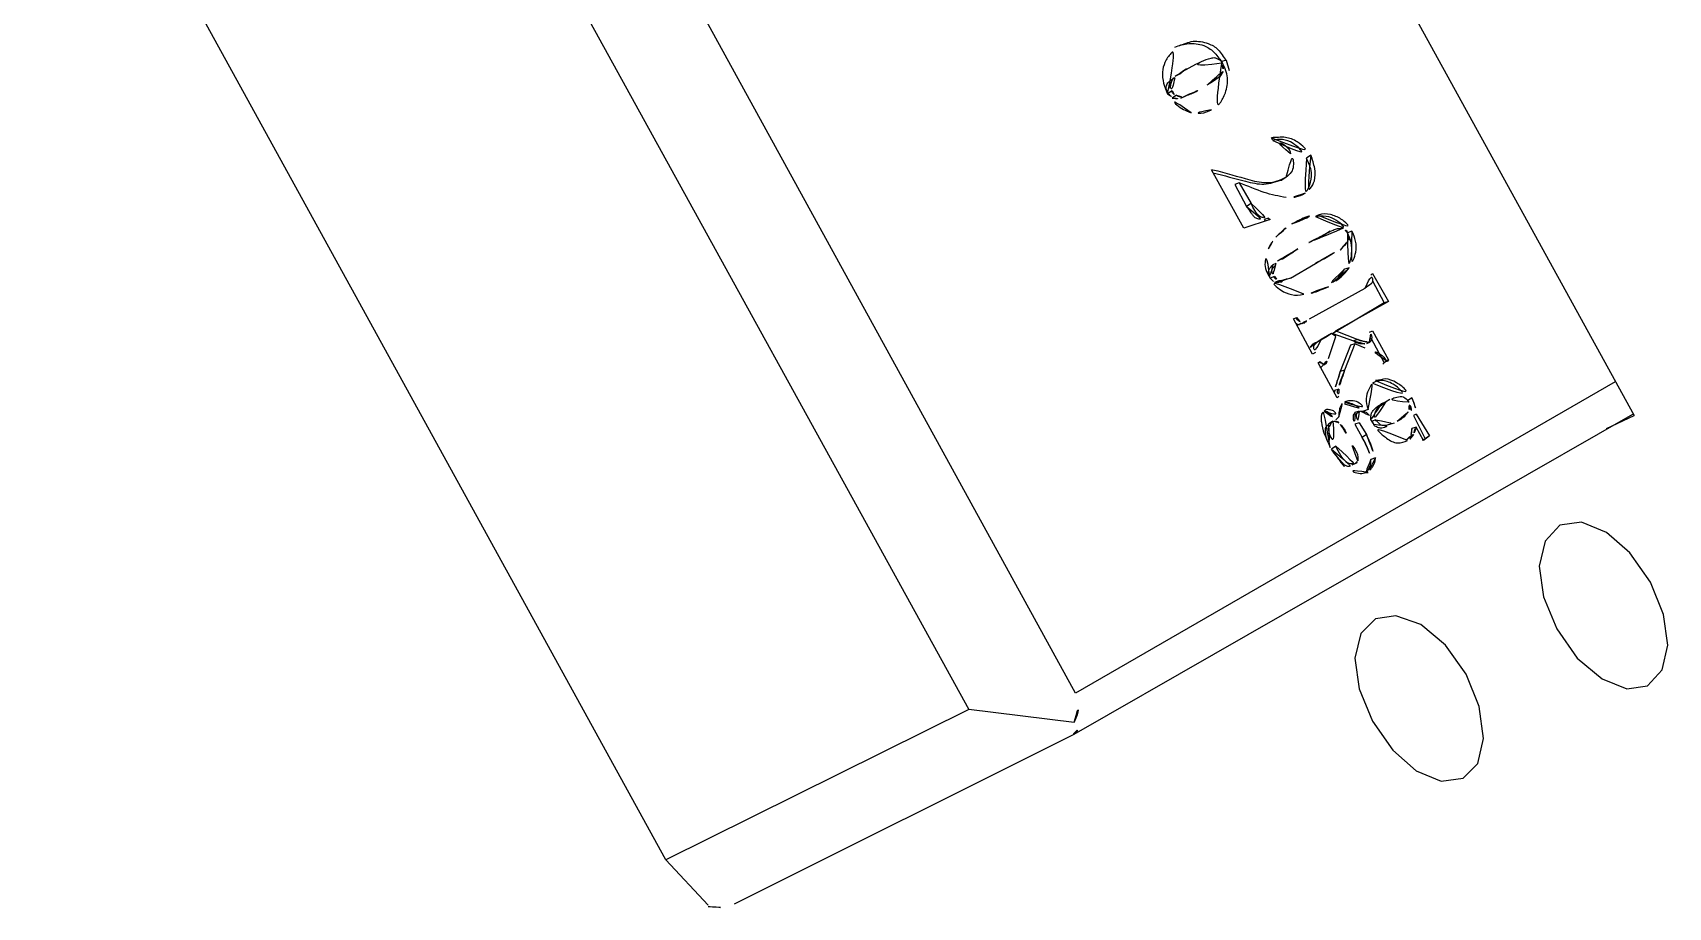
# Model space of a CAD drawing. Header units: millimetres. Extents: x -3.16865624 to -3.16864864, y -11.87708813 to -11.87708127.
# Drawn here: x -3.1686492512 to -3.1686491394, y -11.8770872765 to -11.8770872167 of the extents above; entities that cross this region are included whole.
import ezdxf

# ---------------------------------------------------------------- set-up
doc = ezdxf.new("R2010")
doc.units = ezdxf.units.MM

msp = doc.modelspace()

# ---------------------------------------------------------------- linework, layer by layer
at = {"color": 7, "linetype": 'Continuous', "lineweight": 25}
for p, q in [((-3.1686491899, -11.8770871553), (-3.1686491417, -11.8770872429)), ((-3.1686491799, -11.8770872619), (-3.1686492256, -11.8770871786)), ((-3.1686492306, -11.8770871842), (-3.1686491872, -11.877087263)), ((-3.1686492079, -11.8770872733), (-3.1686492512, -11.8770871945)), ((-3.1686491717, -11.8770872189), (-3.1686491726, -11.8770872194)), ((-3.1686491723, -11.8770872192), (-3.1686491726, -11.8770872194)), ((-3.1686491715, -11.8770872188), (-3.1686491717, -11.8770872189)), ((-3.1686491696, -11.8770872186), (-3.1686491699, -11.8770872187)), ((-3.1686491696, -11.8770872186), (-3.1686491694, -11.8770872193)), ((-3.1686491731, -11.8770872198), (-3.1686491733, -11.8770872199)), ((-3.1686491733, -11.8770872207), (-3.1686491736, -11.8770872209)), ((-3.168649173, -11.877087221), (-3.1686491733, -11.8770872212)), ((-3.1686491727, -11.8770872212), (-3.1686491721, -11.8770872209)), ((-3.1686491725, -11.8770872211), (-3.1686491727, -11.8770872212)), ((-3.1686491721, -11.8770872209), (-3.1686491718, -11.8770872208)), ((-3.1686491664, -11.8770872241), (-3.1686491665, -11.8770872239)), ((-3.1686491638, -11.8770872251), (-3.1686491641, -11.8770872253)), ((-3.1686491706, -11.8770872261), (-3.1686491705, -11.8770872261)), ((-3.1686491684, -11.8770872301), (-3.1686491706, -11.8770872261)), ((-3.1686491687, -11.877087227), (-3.168649169, -11.8770872271)), ((-3.168649169, -11.8770872271), (-3.1686491682, -11.8770872286)), ((-3.1686491687, -11.877087227), (-3.1686491679, -11.8770872284)), ((-3.1686491655, -11.8770872266), (-3.1686491658, -11.8770872268)), ((-3.1686491679, -11.8770872284), (-3.1686491682, -11.8770872286)), ((-3.1686491667, -11.8770872294), (-3.168649167, -11.8770872295)), ((-3.1686491667, -11.8770872294), (-3.1686491666, -11.8770872295)), ((-3.1686491633, -11.8770872292), (-3.1686491635, -11.8770872293)), ((-3.1686491666, -11.8770872295), (-3.1686491684, -11.8770872301)), ((-3.168649167, -11.8770872295), (-3.1686491669, -11.8770872296)), ((-3.1686491625, -11.8770872303), (-3.1686491628, -11.8770872305)), ((-3.168649161, -11.8770872303), (-3.1686491613, -11.8770872304)), ((-3.1686491647, -11.8770872315), (-3.168649165, -11.8770872317)), ((-3.1686491662, -11.8770872325), (-3.1686491664, -11.8770872326)), ((-3.1686491652, -11.8770872335), (-3.1686491635, -11.8770872325)), ((-3.1686491663, -11.8770872334), (-3.1686491666, -11.8770872335)), ((-3.168649166, -11.8770872337), (-3.1686491663, -11.8770872338)), ((-3.1686491652, -11.8770872335), (-3.1686491655, -11.8770872336)), ((-3.1686491612, -11.8770872328), (-3.1686491615, -11.8770872329)), ((-3.1686491597, -11.8770872333), (-3.1686491596, -11.8770872332)), ((-3.1686491596, -11.8770872332), (-3.1686491585, -11.8770872351)), ((-3.1686491596, -11.8770872337), (-3.1686491588, -11.8770872352)), ((-3.1686491639, -11.8770872363), (-3.1686491601, -11.8770872342)), ((-3.1686491626, -11.8770872341), (-3.1686491629, -11.8770872342)), ((-3.1686491588, -11.8770872352), (-3.1686491623, -11.8770872373)), ((-3.1686491585, -11.8770872351), (-3.1686491621, -11.8770872371)), ((-3.1686491585, -11.8770872351), (-3.1686491588, -11.8770872352)), ((-3.168649165, -11.8770872363), (-3.1686491648, -11.8770872362)), ((-3.1686491637, -11.8770872387), (-3.168649165, -11.8770872363)), ((-3.1686491648, -11.8770872366), (-3.1686491647, -11.8770872367)), ((-3.1686491644, -11.8770872366), (-3.1686491647, -11.8770872367)), ((-3.1686491643, -11.8770872366), (-3.1686491641, -11.8770872364)), ((-3.1686491621, -11.8770872371), (-3.1686491623, -11.8770872373)), ((-3.1686491621, -11.8770872371), (-3.1686491606, -11.8770872377)), ((-3.1686491598, -11.8770872372), (-3.1686491596, -11.8770872371)), ((-3.1686491596, -11.8770872371), (-3.1686491585, -11.8770872391)), ((-3.1686491627, -11.8770872375), (-3.1686491634, -11.8770872379)), ((-3.1686491631, -11.8770872377), (-3.1686491634, -11.8770872379)), ((-3.1686491624, -11.8770872373), (-3.1686491631, -11.8770872377)), ((-3.1686491624, -11.8770872373), (-3.1686491627, -11.8770872375)), ((-3.1686491626, -11.877087239), (-3.1686491621, -11.8770872375)), ((-3.1686491621, -11.8770872375), (-3.1686491624, -11.8770872373)), ((-3.1686491623, -11.8770872373), (-3.1686491609, -11.8770872378)), ((-3.1686491611, -11.8770872381), (-3.1686491618, -11.8770872399)), ((-3.1686491608, -11.877087238), (-3.1686491615, -11.8770872398)), ((-3.1686491608, -11.877087238), (-3.1686491611, -11.8770872381)), ((-3.1686491606, -11.8770872377), (-3.1686491609, -11.8770872378)), ((-3.1686491601, -11.8770872383), (-3.1686491608, -11.877087238)), ((-3.1686491598, -11.8770872379), (-3.16864916, -11.877087238)), ((-3.1686491597, -11.8770872376), (-3.1686491588, -11.8770872393)), ((-3.1686491635, -11.8770872386), (-3.1686491637, -11.8770872387)), ((-3.1686491635, -11.8770872386), (-3.1686491637, -11.8770872387)), ((-3.1686491633, -11.8770872393), (-3.1686491632, -11.8770872392)), ((-3.168649162, -11.8770872417), (-3.1686491633, -11.8770872393)), ((-3.1686491629, -11.8770872394), (-3.1686491631, -11.8770872396)), ((-3.1686491588, -11.8770872393), (-3.1686491589, -11.8770872394)), ((-3.1686491585, -11.8770872391), (-3.1686491588, -11.8770872393)), ((-3.1686491585, -11.8770872391), (-3.1686491586, -11.8770872392)), ((-3.1686491615, -11.8770872398), (-3.1686491618, -11.8770872399)), ((-3.1686491619, -11.8770872411), (-3.1686491622, -11.8770872412)), ((-3.1686491622, -11.8770872412), (-3.1686491622, -11.8770872413)), ((-3.1686491619, -11.8770872416), (-3.168649162, -11.8770872417)), ((-3.1686491619, -11.8770872416), (-3.168649162, -11.8770872417)), ((-3.16864918, -11.8770872647), (-3.1686491418, -11.8770872428)), ((-3.1686491605, -11.8770872426), (-3.1686491608, -11.8770872427)), ((-3.1686491599, -11.8770872425), (-3.1686491602, -11.8770872426)), ((-3.1686491587, -11.877087242), (-3.168649159, -11.8770872421)), ((-3.1686491584, -11.8770872418), (-3.1686491587, -11.877087242)), ((-3.1686491569, -11.8770872417), (-3.1686491572, -11.8770872419)), ((-3.1686491566, -11.8770872428), (-3.1686491568, -11.8770872429)), ((-3.1686491566, -11.8770872428), (-3.1686491557, -11.8770872443)), ((-3.1686491623, -11.8770872433), (-3.1686491626, -11.8770872435)), ((-3.1686491619, -11.877087243), (-3.1686491621, -11.8770872432)), ((-3.1686491605, -11.8770872434), (-3.1686491608, -11.8770872435)), ((-3.1686491608, -11.8770872435), (-3.1686491603, -11.8770872444)), ((-3.1686491605, -11.8770872434), (-3.16864916, -11.8770872442)), ((-3.1686491584, -11.8770872435), (-3.1686491581, -11.8770872434)), ((-3.1686491566, -11.8770872437), (-3.1686491569, -11.8770872438)), ((-3.1686491568, -11.8770872429), (-3.168649156, -11.8770872445)), ((-3.1686491561, -11.8770872446), (-3.1686491566, -11.8770872437)), ((-3.1686491436, -11.8770872438), (-3.1686491417, -11.8770872429)), ((-3.1686491621, -11.877087245), (-3.1686491624, -11.8770872452)), ((-3.16864916, -11.8770872442), (-3.1686491603, -11.8770872444)), ((-3.1686491568, -11.8770872442), (-3.1686491571, -11.8770872444)), ((-3.168649156, -11.8770872445), (-3.1686491562, -11.8770872446)), ((-3.1686491557, -11.8770872443), (-3.1686491561, -11.8770872446)), ((-3.1686491557, -11.8770872443), (-3.168649156, -11.8770872445)), ((-3.1686491608, -11.8770872462), (-3.168649161, -11.8770872463)), ((-3.1686491594, -11.8770872458), (-3.1686491597, -11.8770872459)), ((-3.1686491872, -11.877087263), (-3.1686492079, -11.8770872733)), ((-3.16864918, -11.8770872639), (-3.1686491872, -11.877087263)), ((-3.1686492032, -11.8770872763), (-3.16864918, -11.8770872647)), ((-3.1686492079, -11.8770872733), (-3.168649205, -11.8770872764))]:
    msp.add_line(p, q, dxfattribs=at)
at = {"color": 8, "linetype": 'Continuous', "lineweight": 25}
for p, q in [((-3.168649143, -11.8770872406), (-3.1686491799, -11.8770872619)), ((-3.1686491594, -11.8770872432), (-3.1686491596, -11.8770872433))]:
    msp.add_line(p, q, dxfattribs=at)
at = {"color": 7, "linetype": 'Continuous', "lineweight": 25, "flags": 128}
for points in [[(-3.1686491406, -11.8770872543), (-3.168649142, -11.8770872523), (-3.1686491436, -11.8770872509), (-3.1686491453, -11.8770872502), (-3.1686491468, -11.8770872504), (-3.1686491478, -11.8770872515), (-3.1686491482, -11.8770872532), (-3.1686491479, -11.8770872553), (-3.168649147, -11.8770872575), (-3.1686491456, -11.8770872595), (-3.1686491439, -11.8770872609), (-3.1686491422, -11.8770872616), (-3.1686491408, -11.8770872614), (-3.1686491398, -11.8770872603), (-3.1686491394, -11.8770872586), (-3.1686491397, -11.8770872565), (-3.1686491406, -11.8770872543)], [(-3.1686491532, -11.8770872606), (-3.1686491546, -11.8770872586), (-3.1686491563, -11.8770872572), (-3.168649158, -11.8770872566), (-3.1686491594, -11.8770872568), (-3.1686491604, -11.8770872578), (-3.1686491608, -11.8770872595), (-3.1686491605, -11.8770872616), (-3.1686491596, -11.8770872638), (-3.1686491582, -11.8770872658), (-3.1686491566, -11.8770872672), (-3.1686491549, -11.8770872679), (-3.1686491534, -11.8770872677), (-3.1686491524, -11.8770872667), (-3.168649152, -11.877087265), (-3.1686491523, -11.8770872628), (-3.1686491532, -11.8770872606)]]:
    msp.add_lwpolyline(points, dxfattribs=at)
at = {"color": 7, "linetype": 'Continuous', "lineweight": 25}
for centre, major_axis, ratio, start_param, end_param in [((-3.168649183, -11.8770872635), (0.00000000307, 0.00000000165), 0.71733, 5.50467, 6.29007), ((-3.168649183, -11.8770872635), (0.00000000323, -0.00000000091), 0.30472, 5.95974, 6.74514), ((-3.1686492062, -11.8770872752), (0.00000000323, -0.00000000091), 0.30472, 5.17434, 5.95974)]:
    msp.add_ellipse(centre, major_axis=major_axis, ratio=ratio, start_param=start_param, end_param=end_param, dxfattribs=at)
for points, knots in [([(-3.1686491736, -11.8770872209), (-3.1686491737, -11.8770872207), (-3.1686491739, -11.8770872202), (-3.168649174, -11.8770872194), (-3.1686491738, -11.8770872187), (-3.1686491734, -11.8770872181), (-3.168649173, -11.8770872178), (-3.1686491728, -11.8770872176)], [0, 0, 0, 0, 0.197447, 0.377054, 0.561169, 0.776946, 1, 1, 1, 1]), ([(-3.1686491731, -11.8770872177), (-3.1686491728, -11.8770872176), (-3.1686491722, -11.8770872174), (-3.1686491712, -11.8770872175), (-3.1686491704, -11.877087218), (-3.1686491701, -11.8770872185), (-3.1686491699, -11.8770872187)], [0, 0, 0, 0, 0.28724, 0.56714, 0.77721, 1, 1, 1, 1]), ([(-3.1686491728, -11.8770872176), (-3.1686491725, -11.8770872175), (-3.1686491719, -11.8770872172), (-3.1686491709, -11.8770872174), (-3.1686491701, -11.8770872178), (-3.1686491698, -11.8770872184), (-3.1686491696, -11.8770872186)], [0, 0, 0, 0, 0.28724, 0.56714, 0.77721, 1, 1, 1, 1]), ([(-3.1686491723, -11.8770872192), (-3.1686491725, -11.8770872193), (-3.1686491727, -11.8770872195), (-3.168649173, -11.8770872197), (-3.1686491731, -11.8770872198)], [0, 0, 0, 0, 0.57495, 1, 1, 1, 1]), ([(-3.1686491699, -11.8770872188), (-3.1686491699, -11.8770872187), (-3.16864917, -11.8770872186), (-3.1686491702, -11.8770872185), (-3.1686491704, -11.8770872184), (-3.1686491708, -11.8770872185), (-3.1686491714, -11.8770872187), (-3.168649172, -11.8770872191), (-3.1686491723, -11.8770872192)], [0, 0, 0, 0, 0.06352, 0.12571, 0.19337, 0.28205, 0.55814, 1, 1, 1, 1]), ([(-3.1686491709, -11.8770872203), (-3.1686491707, -11.8770872202), (-3.1686491704, -11.87708722), (-3.16864917, -11.8770872197), (-3.1686491698, -11.8770872194), (-3.1686491698, -11.8770872193), (-3.1686491698, -11.8770872192)], [0, 0, 0, 0, 0.45643, 0.72726, 0.87455, 1, 1, 1, 1]), ([(-3.1686491699, -11.8770872187), (-3.1686491697, -11.8770872191), (-3.1686491694, -11.8770872198), (-3.1686491696, -11.8770872208), (-3.16864917, -11.8770872216), (-3.1686491704, -11.8770872219), (-3.1686491707, -11.8770872221)], [0, 0, 0, 0, 0.26827, 0.53968, 0.76451, 1, 1, 1, 1]), ([(-3.1686491698, -11.8770872192), (-3.1686491698, -11.8770872191), (-3.1686491698, -11.877087219), (-3.1686491699, -11.8770872189), (-3.1686491699, -11.8770872188)], [0, 0, 0, 0, 0.53297, 1, 1, 1, 1]), ([(-3.1686491733, -11.8770872199), (-3.1686491734, -11.87708722), (-3.1686491736, -11.8770872201), (-3.1686491737, -11.8770872204), (-3.1686491737, -11.8770872207), (-3.1686491736, -11.8770872208), (-3.1686491736, -11.8770872209)], [0, 0, 0, 0, 0.339901, 0.621949, 0.815404, 1, 1, 1, 1]), ([(-3.1686491731, -11.8770872198), (-3.1686491732, -11.8770872198), (-3.1686491733, -11.87708722), (-3.1686491734, -11.8770872203), (-3.1686491734, -11.8770872205), (-3.1686491733, -11.8770872207), (-3.1686491733, -11.8770872207)], [0, 0, 0, 0, 0.3399, 0.62195, 0.8154, 1, 1, 1, 1]), ([(-3.1686491726, -11.8770872194), (-3.1686491727, -11.8770872195), (-3.168649173, -11.8770872196), (-3.1686491732, -11.8770872198), (-3.1686491733, -11.8770872199)], [0, 0, 0, 0, 0.57495, 1, 1, 1, 1]), ([(-3.1686491725, -11.8770872211), (-3.1686491722, -11.877087221), (-3.1686491717, -11.8770872208), (-3.1686491712, -11.8770872205), (-3.1686491709, -11.8770872203)], [0, 0, 0, 0, 0.43682, 1, 1, 1, 1]), ([(-3.1686491736, -11.8770872209), (-3.1686491735, -11.8770872209), (-3.1686491734, -11.8770872211), (-3.1686491733, -11.8770872211), (-3.1686491733, -11.8770872212)], [0, 0, 0, 0, 0.580534, 1, 1, 1, 1]), ([(-3.168649172, -11.8770872222), (-3.1686491722, -11.8770872221), (-3.1686491725, -11.877087222), (-3.1686491731, -11.8770872216), (-3.1686491734, -11.8770872212), (-3.1686491736, -11.8770872209)], [0, 0, 0, 0, 0.28054, 0.55025, 1, 1, 1, 1]), ([(-3.1686491733, -11.8770872207), (-3.1686491733, -11.8770872208), (-3.1686491732, -11.8770872209), (-3.1686491731, -11.877087221), (-3.168649173, -11.877087221)], [0, 0, 0, 0, 0.58053, 1, 1, 1, 1]), ([(-3.1686491733, -11.8770872212), (-3.1686491732, -11.8770872212), (-3.168649173, -11.8770872213), (-3.1686491728, -11.8770872212), (-3.1686491727, -11.8770872212)], [0, 0, 0, 0, 0.53188, 1, 1, 1, 1]), ([(-3.168649173, -11.877087221), (-3.1686491729, -11.8770872211), (-3.1686491727, -11.8770872211), (-3.1686491726, -11.8770872211), (-3.1686491725, -11.8770872211)], [0, 0, 0, 0, 0.53188, 1, 1, 1, 1]), ([(-3.1686491706, -11.877087222), (-3.1686491708, -11.8770872221), (-3.1686491713, -11.8770872223), (-3.1686491718, -11.8770872222), (-3.168649172, -11.8770872222)], [0, 0, 0, 0, 0.535398, 1, 1, 1, 1]), ([(-3.1686491665, -11.8770872239), (-3.1686491662, -11.8770872239), (-3.1686491656, -11.8770872238), (-3.1686491648, -11.8770872241), (-3.1686491642, -11.8770872246), (-3.168649164, -11.8770872249), (-3.1686491638, -11.8770872251)], [0, 0, 0, 0, 0.32871, 0.60122, 0.79859, 1, 1, 1, 1]), ([(-3.1686491664, -11.8770872241), (-3.1686491662, -11.877087224), (-3.1686491657, -11.877087224), (-3.1686491651, -11.8770872242), (-3.1686491645, -11.8770872247), (-3.1686491642, -11.8770872251), (-3.1686491641, -11.8770872253)], [0, 0, 0, 0, 0.25502, 0.55745, 0.77648, 1, 1, 1, 1]), ([(-3.1686491652, -11.877087225), (-3.1686491652, -11.8770872248), (-3.1686491654, -11.8770872246), (-3.1686491658, -11.8770872242), (-3.1686491662, -11.8770872242), (-3.1686491664, -11.8770872241)], [0, 0, 0, 0, 0.27395, 0.53831, 1, 1, 1, 1]), ([(-3.1686491655, -11.8770872266), (-3.1686491654, -11.8770872265), (-3.1686491651, -11.8770872263), (-3.168649165, -11.8770872259), (-3.168649165, -11.8770872254), (-3.1686491651, -11.8770872251), (-3.1686491652, -11.877087225)], [0, 0, 0, 0, 0.2951, 0.57626, 0.78672, 1, 1, 1, 1]), ([(-3.1686491641, -11.8770872253), (-3.168649164, -11.8770872256), (-3.1686491637, -11.8770872261), (-3.1686491638, -11.8770872269), (-3.168649164, -11.8770872275), (-3.1686491643, -11.8770872278), (-3.1686491644, -11.8770872279)], [0, 0, 0, 0, 0.29947, 0.5889, 0.81161, 1, 1, 1, 1]), ([(-3.1686491638, -11.8770872251), (-3.1686491637, -11.8770872254), (-3.1686491635, -11.877087226), (-3.1686491635, -11.8770872268), (-3.1686491638, -11.8770872274), (-3.1686491641, -11.8770872276), (-3.1686491642, -11.8770872277)], [0, 0, 0, 0, 0.29947, 0.5889, 0.81161, 1, 1, 1, 1]), ([(-3.1686491705, -11.8770872261), (-3.1686491696, -11.8770872263), (-3.1686491684, -11.8770872267), (-3.1686491667, -11.8770872271), (-3.1686491659, -11.8770872268), (-3.1686491655, -11.8770872266)], [0, 0, 0, 0, 0.49092, 0.74544, 1, 1, 1, 1]), ([(-3.1686491705, -11.8770872263), (-3.1686491697, -11.8770872265), (-3.1686491686, -11.8770872268), (-3.168649167, -11.8770872272), (-3.1686491662, -11.8770872269), (-3.1686491658, -11.8770872268)], [0, 0, 0, 0, 0.46424, 0.7321, 1, 1, 1, 1]), ([(-3.1686491655, -11.877087228), (-3.168649166, -11.8770872279), (-3.1686491671, -11.8770872277), (-3.1686491681, -11.8770872272), (-3.1686491687, -11.877087227)], [0, 0, 0, 0, 0.462926, 1, 1, 1, 1]), ([(-3.1686491642, -11.8770872277), (-3.1686491644, -11.8770872278), (-3.1686491648, -11.877087228), (-3.1686491652, -11.877087228), (-3.1686491655, -11.877087228)], [0, 0, 0, 0, 0.53838, 1, 1, 1, 1]), ([(-3.1686491682, -11.8770872286), (-3.1686491681, -11.8770872287), (-3.1686491679, -11.877087229), (-3.1686491678, -11.8770872292), (-3.1686491676, -11.8770872294), (-3.1686491673, -11.8770872295), (-3.1686491671, -11.8770872295), (-3.168649167, -11.8770872295)], [0, 0, 0, 0, 0.31624, 0.48371, 0.597064, 0.741237, 1, 1, 1, 1]), ([(-3.1686491679, -11.8770872284), (-3.1686491678, -11.8770872286), (-3.1686491677, -11.8770872288), (-3.1686491675, -11.8770872291), (-3.1686491673, -11.8770872293), (-3.168649167, -11.8770872294), (-3.1686491668, -11.8770872294), (-3.1686491667, -11.8770872294)], [0, 0, 0, 0, 0.31624, 0.48371, 0.59706, 0.74124, 1, 1, 1, 1]), ([(-3.1686491651, -11.8770872298), (-3.1686491647, -11.8770872296), (-3.1686491642, -11.8770872293), (-3.1686491636, -11.8770872292), (-3.1686491633, -11.8770872292)], [0, 0, 0, 0, 0.57492, 1, 1, 1, 1]), ([(-3.1686491645, -11.8770872295), (-3.1686491644, -11.8770872295), (-3.1686491641, -11.8770872294), (-3.1686491638, -11.8770872293), (-3.1686491635, -11.8770872293)], [0, 0, 0, 0, 0.16154, 1, 1, 1, 1]), ([(-3.1686491635, -11.8770872293), (-3.1686491633, -11.8770872293), (-3.1686491628, -11.8770872292), (-3.1686491621, -11.8770872295), (-3.1686491616, -11.8770872299), (-3.1686491614, -11.8770872302), (-3.1686491613, -11.8770872304)], [0, 0, 0, 0, 0.31789, 0.60263, 0.80623, 1, 1, 1, 1]), ([(-3.1686491633, -11.8770872292), (-3.168649163, -11.8770872291), (-3.1686491625, -11.8770872291), (-3.1686491618, -11.8770872294), (-3.1686491613, -11.8770872298), (-3.1686491611, -11.8770872301), (-3.168649161, -11.8770872303)], [0, 0, 0, 0, 0.31789, 0.60263, 0.80623, 1, 1, 1, 1]), ([(-3.1686491662, -11.8770872307), (-3.168649166, -11.8770872305), (-3.1686491657, -11.8770872302), (-3.1686491653, -11.8770872299), (-3.1686491651, -11.8770872298)], [0, 0, 0, 0, 0.55746, 1, 1, 1, 1]), ([(-3.1686491628, -11.8770872305), (-3.168649163, -11.8770872306), (-3.1686491637, -11.8770872309), (-3.1686491645, -11.8770872314), (-3.168649165, -11.8770872317)], [0, 0, 0, 0, 0.29933, 1, 1, 1, 1]), ([(-3.1686491616, -11.8770872301), (-3.1686491616, -11.8770872301), (-3.1686491618, -11.8770872301), (-3.168649162, -11.8770872301), (-3.1686491625, -11.8770872303), (-3.1686491634, -11.8770872308), (-3.1686491642, -11.8770872312), (-3.1686491647, -11.8770872315)], [0, 0, 0, 0, 0.05497, 0.1234, 0.21629, 0.49505, 1, 1, 1, 1]), ([(-3.1686491613, -11.8770872304), (-3.1686491613, -11.8770872304), (-3.1686491614, -11.8770872302), (-3.1686491615, -11.8770872302), (-3.1686491616, -11.8770872301)], [0, 0, 0, 0, 0.5887, 1, 1, 1, 1]), ([(-3.1686491613, -11.8770872304), (-3.1686491612, -11.8770872306), (-3.168649161, -11.8770872311), (-3.168649161, -11.8770872318), (-3.1686491611, -11.8770872324), (-3.1686491613, -11.8770872328), (-3.1686491615, -11.8770872329)], [0, 0, 0, 0, 0.25641, 0.53203, 0.75927, 1, 1, 1, 1]), ([(-3.1686491612, -11.8770872309), (-3.1686491612, -11.8770872309), (-3.1686491612, -11.8770872308), (-3.1686491612, -11.8770872306), (-3.1686491613, -11.8770872305), (-3.1686491613, -11.8770872304)], [0, 0, 0, 0, 0.248774, 0.511501, 1, 1, 1, 1]), ([(-3.168649161, -11.8770872303), (-3.1686491609, -11.8770872305), (-3.1686491607, -11.877087231), (-3.1686491607, -11.8770872317), (-3.1686491609, -11.8770872323), (-3.1686491611, -11.8770872326), (-3.1686491612, -11.8770872328)], [0, 0, 0, 0, 0.256406, 0.532027, 0.759266, 1, 1, 1, 1]), ([(-3.1686491667, -11.8770872315), (-3.1686491667, -11.8770872314), (-3.1686491665, -11.8770872311), (-3.1686491663, -11.8770872308), (-3.1686491662, -11.8770872307)], [0, 0, 0, 0, 0.51227, 1, 1, 1, 1]), ([(-3.168649165, -11.8770872317), (-3.1686491653, -11.8770872319), (-3.1686491658, -11.8770872321), (-3.1686491663, -11.8770872325), (-3.1686491664, -11.8770872326)], [0, 0, 0, 0, 0.67946, 1, 1, 1, 1]), ([(-3.1686491647, -11.8770872315), (-3.168649165, -11.8770872317), (-3.1686491656, -11.877087232), (-3.168649166, -11.8770872324), (-3.1686491662, -11.8770872325)], [0, 0, 0, 0, 0.679461, 1, 1, 1, 1]), ([(-3.1686491635, -11.8770872325), (-3.1686491631, -11.8770872323), (-3.1686491625, -11.877087232), (-3.168649162, -11.8770872316), (-3.1686491618, -11.8770872316)], [0, 0, 0, 0, 0.73649, 1, 1, 1, 1]), ([(-3.1686491618, -11.8770872316), (-3.1686491617, -11.8770872314), (-3.1686491615, -11.8770872313), (-3.1686491613, -11.877087231), (-3.1686491612, -11.8770872309), (-3.1686491612, -11.8770872309)], [0, 0, 0, 0, 0.65936, 0.84712, 1, 1, 1, 1]), ([(-3.1686491666, -11.8770872335), (-3.1686491667, -11.8770872333), (-3.1686491669, -11.877087233), (-3.168649167, -11.8770872323), (-3.1686491668, -11.8770872318), (-3.1686491667, -11.8770872315)], [0, 0, 0, 0, 0.27263, 0.53981, 1, 1, 1, 1]), ([(-3.1686491664, -11.8770872326), (-3.1686491665, -11.8770872327), (-3.1686491666, -11.8770872328), (-3.1686491667, -11.877087233), (-3.1686491667, -11.8770872331), (-3.1686491667, -11.8770872333), (-3.1686491666, -11.8770872334), (-3.1686491666, -11.8770872335)], [0, 0, 0, 0, 0.26105, 0.46235, 0.61782, 0.79663, 1, 1, 1, 1]), ([(-3.1686491662, -11.8770872325), (-3.1686491662, -11.8770872326), (-3.1686491663, -11.8770872327), (-3.1686491664, -11.8770872328), (-3.1686491665, -11.877087233), (-3.1686491664, -11.8770872332), (-3.1686491664, -11.8770872333), (-3.1686491663, -11.8770872334)], [0, 0, 0, 0, 0.26105, 0.46235, 0.61782, 0.79663, 1, 1, 1, 1]), ([(-3.1686491666, -11.8770872335), (-3.1686491666, -11.8770872335), (-3.1686491665, -11.8770872336), (-3.1686491664, -11.8770872337), (-3.1686491663, -11.8770872338), (-3.1686491663, -11.8770872338)], [0, 0, 0, 0, 0.31145, 0.58879, 1, 1, 1, 1]), ([(-3.1686491643, -11.8770872346), (-3.1686491646, -11.8770872347), (-3.1686491651, -11.8770872347), (-3.1686491658, -11.8770872344), (-3.1686491663, -11.877087234), (-3.1686491665, -11.8770872337), (-3.1686491666, -11.8770872335)], [0, 0, 0, 0, 0.31862, 0.59258, 0.79683, 1, 1, 1, 1]), ([(-3.1686491663, -11.8770872334), (-3.1686491663, -11.8770872334), (-3.1686491663, -11.8770872335), (-3.1686491662, -11.8770872336), (-3.1686491661, -11.8770872336), (-3.168649166, -11.8770872337)], [0, 0, 0, 0, 0.31145, 0.58879, 1, 1, 1, 1]), ([(-3.1686491663, -11.8770872338), (-3.1686491662, -11.8770872338), (-3.1686491661, -11.8770872338), (-3.1686491658, -11.8770872338), (-3.1686491656, -11.8770872337), (-3.1686491655, -11.8770872336)], [0, 0, 0, 0, 0.22821, 0.49265, 1, 1, 1, 1]), ([(-3.168649166, -11.8770872337), (-3.1686491659, -11.8770872337), (-3.1686491658, -11.8770872337), (-3.1686491655, -11.8770872336), (-3.1686491653, -11.8770872335), (-3.1686491652, -11.8770872335)], [0, 0, 0, 0, 0.22821, 0.492646, 1, 1, 1, 1]), ([(-3.1686491615, -11.8770872329), (-3.1686491617, -11.8770872332), (-3.1686491621, -11.8770872337), (-3.1686491627, -11.877087234), (-3.1686491629, -11.8770872342)], [0, 0, 0, 0, 0.54585, 1, 1, 1, 1]), ([(-3.1686491612, -11.8770872328), (-3.1686491614, -11.8770872331), (-3.1686491619, -11.8770872336), (-3.1686491624, -11.8770872339), (-3.1686491626, -11.8770872341)], [0, 0, 0, 0, 0.54585, 1, 1, 1, 1]), ([(-3.1686491601, -11.8770872342), (-3.16864916, -11.8770872341), (-3.1686491598, -11.877087234), (-3.1686491596, -11.8770872338), (-3.1686491596, -11.8770872337), (-3.1686491596, -11.8770872336), (-3.1686491596, -11.8770872335), (-3.1686491597, -11.8770872333), (-3.1686491597, -11.8770872333)], [0, 0, 0, 0, 0.4535, 0.55927, 0.63478, 0.73208, 0.85212, 1, 1, 1, 1]), ([(-3.1686491626, -11.8770872341), (-3.1686491629, -11.8770872342), (-3.1686491635, -11.8770872345), (-3.1686491641, -11.8770872346), (-3.1686491643, -11.8770872346)], [0, 0, 0, 0, 0.57113, 1, 1, 1, 1]), ([(-3.1686491648, -11.8770872362), (-3.1686491648, -11.8770872363), (-3.1686491646, -11.8770872365), (-3.1686491645, -11.8770872365), (-3.1686491644, -11.8770872366)], [0, 0, 0, 0, 0.61236, 1, 1, 1, 1]), ([(-3.1686491647, -11.8770872367), (-3.1686491647, -11.8770872367), (-3.1686491646, -11.8770872367), (-3.1686491646, -11.8770872367), (-3.1686491645, -11.8770872366), (-3.1686491644, -11.8770872366), (-3.1686491643, -11.8770872366)], [0, 0, 0, 0, 0.12262, 0.28816, 0.64305, 1, 1, 1, 1]), ([(-3.1686491644, -11.8770872366), (-3.1686491644, -11.8770872366), (-3.1686491644, -11.8770872366), (-3.1686491643, -11.8770872365), (-3.1686491641, -11.8770872365), (-3.168649164, -11.8770872364), (-3.1686491639, -11.8770872363)], [0, 0, 0, 0, 0.07769, 0.18258, 0.40743, 1, 1, 1, 1]), ([(-3.1686491598, -11.8770872379), (-3.1686491597, -11.8770872378), (-3.1686491597, -11.8770872378), (-3.1686491597, -11.8770872377), (-3.1686491596, -11.8770872376), (-3.1686491597, -11.8770872374), (-3.1686491597, -11.8770872372), (-3.1686491598, -11.8770872372)], [0, 0, 0, 0, 0.13283, 0.26475, 0.41251, 0.65509, 1, 1, 1, 1]), ([(-3.1686491634, -11.8770872379), (-3.1686491635, -11.8770872379), (-3.1686491637, -11.877087238), (-3.1686491638, -11.8770872382), (-3.1686491639, -11.8770872383), (-3.1686491639, -11.8770872383)], [0, 0, 0, 0, 0.71357, 0.88077, 1, 1, 1, 1]), ([(-3.1686491631, -11.8770872377), (-3.1686491633, -11.8770872378), (-3.1686491634, -11.8770872379), (-3.1686491636, -11.8770872381), (-3.1686491636, -11.8770872382), (-3.1686491636, -11.8770872383), (-3.1686491636, -11.8770872384), (-3.1686491635, -11.8770872385), (-3.1686491635, -11.8770872386)], [0, 0, 0, 0, 0.45436, 0.56082, 0.63719, 0.73457, 0.85372, 1, 1, 1, 1]), ([(-3.1686491609, -11.8770872378), (-3.1686491608, -11.8770872379), (-3.1686491606, -11.877087238), (-3.1686491603, -11.877087238), (-3.1686491601, -11.877087238), (-3.1686491601, -11.877087238), (-3.16864916, -11.877087238)], [0, 0, 0, 0, 0.460505, 0.721278, 0.866085, 1, 1, 1, 1]), ([(-3.1686491606, -11.8770872377), (-3.1686491605, -11.8770872378), (-3.1686491603, -11.8770872378), (-3.16864916, -11.8770872379), (-3.1686491599, -11.8770872379), (-3.1686491598, -11.8770872379), (-3.1686491598, -11.8770872379)], [0, 0, 0, 0, 0.46051, 0.72128, 0.86608, 1, 1, 1, 1]), ([(-3.1686491632, -11.8770872392), (-3.1686491632, -11.8770872393), (-3.1686491631, -11.8770872393), (-3.168649163, -11.8770872394), (-3.168649163, -11.8770872394), (-3.1686491629, -11.8770872394), (-3.1686491629, -11.8770872395), (-3.1686491629, -11.8770872394), (-3.1686491629, -11.8770872394)], [0, 0, 0, 0, 0.27116, 0.49103, 0.67446, 0.79649, 0.90223, 1, 1, 1, 1]), ([(-3.1686491629, -11.8770872394), (-3.1686491628, -11.8770872394), (-3.1686491628, -11.8770872394), (-3.1686491627, -11.8770872392), (-3.1686491627, -11.8770872391), (-3.1686491626, -11.877087239)], [0, 0, 0, 0, 0.17103, 0.42398, 1, 1, 1, 1]), ([(-3.1686491586, -11.8770872392), (-3.1686491587, -11.8770872391), (-3.1686491588, -11.8770872389), (-3.1686491593, -11.8770872385), (-3.1686491598, -11.8770872384), (-3.1686491601, -11.8770872383)], [0, 0, 0, 0, 0.184361, 0.359813, 1, 1, 1, 1]), ([(-3.1686491632, -11.8770872396), (-3.1686491632, -11.8770872396), (-3.1686491631, -11.8770872396), (-3.1686491631, -11.8770872396), (-3.1686491631, -11.8770872396)], [0, 0, 0, 0, 0.28281, 1, 1, 1, 1]), ([(-3.1686491618, -11.8770872399), (-3.1686491619, -11.8770872402), (-3.168649162, -11.8770872407), (-3.1686491622, -11.8770872411), (-3.1686491622, -11.8770872412)], [0, 0, 0, 0, 0.7433, 1, 1, 1, 1]), ([(-3.1686491615, -11.8770872398), (-3.1686491616, -11.8770872401), (-3.1686491618, -11.8770872405), (-3.1686491619, -11.877087241), (-3.1686491619, -11.8770872411)], [0, 0, 0, 0, 0.7433, 1, 1, 1, 1]), ([(-3.1686491596, -11.8770872407), (-3.1686491594, -11.8770872406), (-3.168649159, -11.8770872404), (-3.1686491582, -11.8770872407), (-3.1686491576, -11.8770872412), (-3.1686491573, -11.8770872416), (-3.1686491572, -11.8770872419)], [0, 0, 0, 0, 0.25283, 0.52502, 0.75166, 1, 1, 1, 1]), ([(-3.1686491594, -11.8770872405), (-3.1686491591, -11.8770872405), (-3.1686491587, -11.8770872403), (-3.168649158, -11.8770872406), (-3.1686491573, -11.8770872411), (-3.1686491571, -11.8770872415), (-3.1686491569, -11.8770872417)], [0, 0, 0, 0, 0.25283, 0.52502, 0.75166, 1, 1, 1, 1]), ([(-3.1686491619, -11.8770872411), (-3.168649162, -11.8770872412), (-3.168649162, -11.8770872414), (-3.1686491619, -11.8770872415), (-3.1686491619, -11.8770872416)], [0, 0, 0, 0, 0.5438, 1, 1, 1, 1]), ([(-3.1686491599, -11.8770872425), (-3.16864916, -11.8770872422), (-3.1686491601, -11.8770872418), (-3.1686491599, -11.8770872412), (-3.1686491597, -11.8770872408), (-3.1686491595, -11.8770872406), (-3.1686491594, -11.8770872405)], [0, 0, 0, 0, 0.32957, 0.59934, 0.79668, 1, 1, 1, 1]), ([(-3.1686491571, -11.877087242), (-3.1686491572, -11.8770872419), (-3.1686491572, -11.8770872418), (-3.1686491574, -11.8770872417), (-3.1686491575, -11.8770872416), (-3.1686491578, -11.8770872416), (-3.1686491582, -11.8770872417), (-3.1686491585, -11.8770872419), (-3.1686491587, -11.877087242)], [0, 0, 0, 0, 0.0854, 0.17106, 0.26467, 0.37389, 0.62498, 1, 1, 1, 1]), ([(-3.1686491625, -11.8770872451), (-3.1686491626, -11.8770872448), (-3.1686491629, -11.8770872442), (-3.1686491631, -11.8770872435), (-3.1686491631, -11.8770872431), (-3.1686491631, -11.8770872428), (-3.168649163, -11.8770872427), (-3.1686491629, -11.8770872426), (-3.1686491629, -11.8770872426)], [0, 0, 0, 0, 0.354, 0.64963, 0.75994, 0.85095, 0.92872, 1, 1, 1, 1]), ([(-3.1686491629, -11.8770872426), (-3.1686491628, -11.8770872425), (-3.1686491627, -11.8770872425), (-3.1686491624, -11.8770872425), (-3.1686491621, -11.8770872427), (-3.168649162, -11.8770872429), (-3.1686491619, -11.877087243)], [0, 0, 0, 0, 0.21025, 0.43896, 0.67834, 1, 1, 1, 1]), ([(-3.1686491629, -11.8770872426), (-3.1686491628, -11.8770872426), (-3.1686491626, -11.8770872427), (-3.1686491624, -11.8770872429), (-3.1686491622, -11.8770872431), (-3.1686491621, -11.8770872432)], [0, 0, 0, 0, 0.26086, 0.57622, 1, 1, 1, 1]), ([(-3.1686491619, -11.877087243), (-3.1686491619, -11.8770872429), (-3.1686491619, -11.8770872426), (-3.1686491618, -11.8770872423), (-3.1686491617, -11.8770872421), (-3.1686491616, -11.877087242), (-3.1686491615, -11.877087242)], [0, 0, 0, 0, 0.31799, 0.59101, 0.79251, 1, 1, 1, 1]), ([(-3.1686491615, -11.877087242), (-3.1686491614, -11.8770872419), (-3.1686491611, -11.8770872419), (-3.1686491607, -11.8770872419), (-3.1686491603, -11.8770872422), (-3.1686491601, -11.8770872424), (-3.1686491599, -11.8770872425)], [0, 0, 0, 0, 0.22406, 0.47787, 0.71564, 1, 1, 1, 1]), ([(-3.1686491615, -11.8770872421), (-3.1686491615, -11.877087242), (-3.1686491613, -11.877087242), (-3.168649161, -11.8770872421), (-3.1686491606, -11.8770872423), (-3.1686491603, -11.8770872425), (-3.1686491602, -11.8770872426)], [0, 0, 0, 0, 0.0962, 0.39184, 0.66878, 1, 1, 1, 1]), ([(-3.1686491608, -11.8770872427), (-3.1686491608, -11.8770872428), (-3.1686491609, -11.8770872428), (-3.1686491609, -11.8770872429), (-3.1686491609, -11.8770872431), (-3.1686491609, -11.8770872433), (-3.1686491608, -11.8770872434), (-3.1686491608, -11.8770872435)], [0, 0, 0, 0, 0.15565, 0.30659, 0.47011, 0.70101, 1, 1, 1, 1]), ([(-3.1686491605, -11.8770872426), (-3.1686491605, -11.8770872426), (-3.1686491606, -11.8770872427), (-3.1686491607, -11.8770872428), (-3.1686491607, -11.877087243), (-3.1686491606, -11.8770872432), (-3.1686491606, -11.8770872433), (-3.1686491605, -11.8770872434)], [0, 0, 0, 0, 0.15565, 0.30659, 0.47011, 0.70101, 1, 1, 1, 1]), ([(-3.1686491598, -11.8770872429), (-3.1686491599, -11.8770872428), (-3.16864916, -11.8770872427), (-3.1686491602, -11.8770872426), (-3.1686491604, -11.8770872426), (-3.1686491605, -11.8770872426), (-3.1686491605, -11.8770872426)], [0, 0, 0, 0, 0.290781, 0.574533, 0.787519, 1, 1, 1, 1]), ([(-3.168649159, -11.8770872421), (-3.1686491591, -11.8770872422), (-3.1686491593, -11.8770872423), (-3.1686491596, -11.8770872426), (-3.1686491597, -11.8770872428), (-3.1686491597, -11.877087243), (-3.1686491597, -11.8770872432), (-3.1686491597, -11.8770872432)], [0, 0, 0, 0, 0.341648, 0.598297, 0.784839, 0.960069, 1, 1, 1, 1]), ([(-3.1686491587, -11.877087242), (-3.1686491588, -11.8770872421), (-3.168649159, -11.8770872422), (-3.1686491593, -11.8770872424), (-3.1686491594, -11.8770872427), (-3.1686491595, -11.877087243), (-3.1686491594, -11.8770872431), (-3.1686491594, -11.8770872432)], [0, 0, 0, 0, 0.3051, 0.5343, 0.70089, 0.85737, 1, 1, 1, 1]), ([(-3.1686491579, -11.8770872433), (-3.1686491577, -11.8770872432), (-3.1686491574, -11.877087243), (-3.1686491572, -11.8770872427), (-3.1686491571, -11.8770872426), (-3.1686491571, -11.8770872425)], [0, 0, 0, 0, 0.65812, 0.84609, 1, 1, 1, 1]), ([(-3.1686491571, -11.8770872425), (-3.1686491571, -11.8770872425), (-3.168649157, -11.8770872424), (-3.168649157, -11.8770872422), (-3.1686491571, -11.8770872421), (-3.1686491571, -11.877087242)], [0, 0, 0, 0, 0.28481, 0.55377, 1, 1, 1, 1]), ([(-3.1686491571, -11.8770872422), (-3.168649157, -11.8770872422), (-3.1686491569, -11.8770872425), (-3.1686491569, -11.8770872427), (-3.1686491568, -11.8770872429)], [0, 0, 0, 0, 0.345657, 1, 1, 1, 1]), ([(-3.1686491569, -11.8770872417), (-3.1686491568, -11.8770872419), (-3.1686491567, -11.8770872422), (-3.1686491566, -11.8770872426), (-3.1686491566, -11.8770872428)], [0, 0, 0, 0, 0.54309, 1, 1, 1, 1]), ([(-3.1686491626, -11.8770872435), (-3.1686491626, -11.8770872435), (-3.1686491627, -11.8770872436), (-3.1686491628, -11.8770872437), (-3.1686491628, -11.8770872439), (-3.1686491628, -11.8770872442), (-3.1686491627, -11.8770872446), (-3.1686491625, -11.877087245), (-3.1686491624, -11.8770872452)], [0, 0, 0, 0, 0.08251, 0.16955, 0.26871, 0.38604, 0.63865, 1, 1, 1, 1]), ([(-3.1686491623, -11.8770872433), (-3.1686491624, -11.8770872434), (-3.1686491624, -11.8770872434), (-3.1686491625, -11.8770872436), (-3.1686491626, -11.8770872437), (-3.1686491626, -11.877087244), (-3.1686491624, -11.8770872445), (-3.1686491622, -11.8770872448), (-3.1686491621, -11.877087245)], [0, 0, 0, 0, 0.08251, 0.16955, 0.26871, 0.38604, 0.63865, 1, 1, 1, 1]), ([(-3.1686491619, -11.8770872434), (-3.1686491619, -11.8770872434), (-3.168649162, -11.8770872433), (-3.1686491621, -11.8770872433), (-3.1686491622, -11.8770872433), (-3.1686491623, -11.8770872433), (-3.1686491623, -11.8770872433)], [0, 0, 0, 0, 0.31184, 0.58474, 0.78905, 1, 1, 1, 1]), ([(-3.1686491614, -11.8770872441), (-3.1686491615, -11.8770872439), (-3.1686491616, -11.8770872437), (-3.1686491618, -11.8770872435), (-3.1686491618, -11.8770872435), (-3.1686491619, -11.8770872434)], [0, 0, 0, 0, 0.67742, 0.86058, 1, 1, 1, 1]), ([(-3.1686491595, -11.8770872435), (-3.1686491595, -11.8770872435), (-3.1686491596, -11.8770872434), (-3.1686491597, -11.8770872432), (-3.1686491598, -11.877087243), (-3.1686491598, -11.8770872429)], [0, 0, 0, 0, 0.12222, 0.34092, 1, 1, 1, 1]), ([(-3.1686491595, -11.8770872435), (-3.1686491595, -11.8770872435), (-3.1686491595, -11.8770872436), (-3.1686491593, -11.8770872437), (-3.168649159, -11.8770872438), (-3.1686491587, -11.8770872437), (-3.1686491585, -11.8770872436), (-3.1686491584, -11.8770872435)], [0, 0, 0, 0, 0.04509, 0.2124, 0.40499, 0.72778, 1, 1, 1, 1]), ([(-3.1686491594, -11.8770872432), (-3.1686491593, -11.8770872433), (-3.1686491592, -11.8770872434), (-3.168649159, -11.8770872436), (-3.1686491587, -11.8770872436), (-3.1686491584, -11.8770872435), (-3.1686491581, -11.8770872434), (-3.1686491579, -11.8770872433)], [0, 0, 0, 0, 0.12589, 0.2529, 0.3991, 0.64414, 1, 1, 1, 1]), ([(-3.1686491572, -11.8770872446), (-3.1686491574, -11.8770872447), (-3.1686491579, -11.8770872449), (-3.1686491586, -11.8770872445), (-3.1686491592, -11.877087244), (-3.1686491594, -11.8770872437), (-3.1686491595, -11.8770872435)], [0, 0, 0, 0, 0.28093, 0.56397, 0.80199, 1, 1, 1, 1]), ([(-3.1686491569, -11.8770872438), (-3.1686491569, -11.8770872439), (-3.1686491569, -11.8770872441), (-3.168649157, -11.8770872443), (-3.1686491571, -11.8770872444)], [0, 0, 0, 0, 0.61487, 1, 1, 1, 1]), ([(-3.1686491566, -11.8770872437), (-3.1686491567, -11.8770872438), (-3.1686491567, -11.877087244), (-3.1686491568, -11.8770872442), (-3.1686491568, -11.8770872442)], [0, 0, 0, 0, 0.61487, 1, 1, 1, 1]), ([(-3.1686491621, -11.877087245), (-3.168649162, -11.8770872452), (-3.1686491618, -11.8770872456), (-3.1686491615, -11.877087246), (-3.1686491612, -11.8770872462), (-3.168649161, -11.8770872462), (-3.1686491609, -11.8770872462), (-3.1686491608, -11.8770872462), (-3.1686491608, -11.8770872462)], [0, 0, 0, 0, 0.345679, 0.617947, 0.729285, 0.824872, 0.911978, 1, 1, 1, 1]), ([(-3.1686491606, -11.877087246), (-3.1686491606, -11.877087246), (-3.1686491606, -11.8770872458), (-3.1686491606, -11.8770872456), (-3.1686491609, -11.877087245), (-3.1686491612, -11.8770872445), (-3.1686491614, -11.8770872441)], [0, 0, 0, 0, 0.08059, 0.17103, 0.28188, 1, 1, 1, 1]), ([(-3.1686491603, -11.8770872444), (-3.1686491601, -11.8770872447), (-3.1686491599, -11.8770872452), (-3.1686491597, -11.8770872457), (-3.1686491597, -11.8770872459)], [0, 0, 0, 0, 0.66095, 1, 1, 1, 1]), ([(-3.16864916, -11.8770872442), (-3.1686491599, -11.8770872445), (-3.1686491596, -11.877087245), (-3.1686491595, -11.8770872456), (-3.1686491594, -11.8770872458)], [0, 0, 0, 0, 0.66095, 1, 1, 1, 1]), ([(-3.1686491571, -11.8770872444), (-3.1686491571, -11.8770872444), (-3.1686491572, -11.8770872445), (-3.1686491573, -11.8770872446), (-3.1686491573, -11.8770872446)], [0, 0, 0, 0, 0.83553, 1, 1, 1, 1]), ([(-3.1686491568, -11.8770872442), (-3.1686491569, -11.8770872443), (-3.168649157, -11.8770872445), (-3.1686491571, -11.8770872446), (-3.1686491572, -11.8770872446)], [0, 0, 0, 0, 0.56103, 1, 1, 1, 1]), ([(-3.1686491624, -11.8770872452), (-3.1686491623, -11.8770872454), (-3.168649162, -11.8770872457), (-3.1686491617, -11.8770872461), (-3.1686491615, -11.8770872463), (-3.1686491613, -11.8770872464), (-3.1686491611, -11.8770872464), (-3.1686491611, -11.8770872463), (-3.168649161, -11.8770872463)], [0, 0, 0, 0, 0.34568, 0.61795, 0.72929, 0.82487, 0.91198, 1, 1, 1, 1]), ([(-3.1686491615, -11.8770872464), (-3.1686491617, -11.8770872462), (-3.168649162, -11.8770872458), (-3.1686491623, -11.8770872453), (-3.1686491625, -11.8770872451)], [0, 0, 0, 0, 0.53479, 1, 1, 1, 1]), ([(-3.1686491608, -11.8770872462), (-3.1686491607, -11.8770872462), (-3.1686491607, -11.8770872461), (-3.1686491606, -11.877087246), (-3.1686491606, -11.877087246)], [0, 0, 0, 0, 0.573414, 1, 1, 1, 1]), ([(-3.1686491597, -11.8770872459), (-3.1686491597, -11.877087246), (-3.1686491597, -11.8770872462), (-3.1686491598, -11.8770872465), (-3.16864916, -11.8770872468), (-3.1686491601, -11.8770872468), (-3.1686491602, -11.8770872469)], [0, 0, 0, 0, 0.28628, 0.55331, 0.76782, 1, 1, 1, 1]), ([(-3.1686491594, -11.8770872458), (-3.1686491594, -11.8770872459), (-3.1686491594, -11.8770872461), (-3.1686491596, -11.8770872464), (-3.1686491597, -11.8770872466), (-3.1686491599, -11.8770872467), (-3.1686491599, -11.8770872468)], [0, 0, 0, 0, 0.28628, 0.55331, 0.76782, 1, 1, 1, 1]), ([(-3.1686491599, -11.8770872468), (-3.1686491601, -11.8770872468), (-3.1686491603, -11.8770872469), (-3.1686491609, -11.8770872468), (-3.1686491612, -11.8770872466), (-3.1686491615, -11.8770872464)], [0, 0, 0, 0, 0.27273, 0.55087, 1, 1, 1, 1])]:
    msp.add_open_spline(points, degree=3, knots=knots, dxfattribs=at)

doc.saveas('drawing.dxf')
